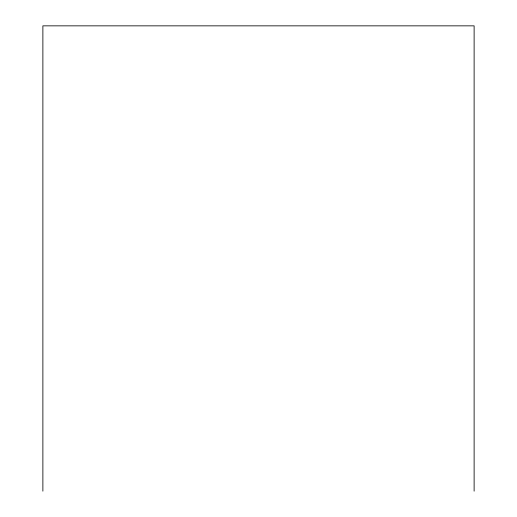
<?xml version="1.0" encoding="UTF-8"?>
<svg xmlns="http://www.w3.org/2000/svg" width="517" height="517" viewBox="0 0 517 517"><rect width="100%" height="100%" fill="white"/><g stroke="black" fill="none" stroke-linecap="round" stroke-linejoin="round"><path stroke-width="0.78" d="M474.121 491.15L474.121 25.85L42.879 25.85L42.879 491.15"/></g></svg>
